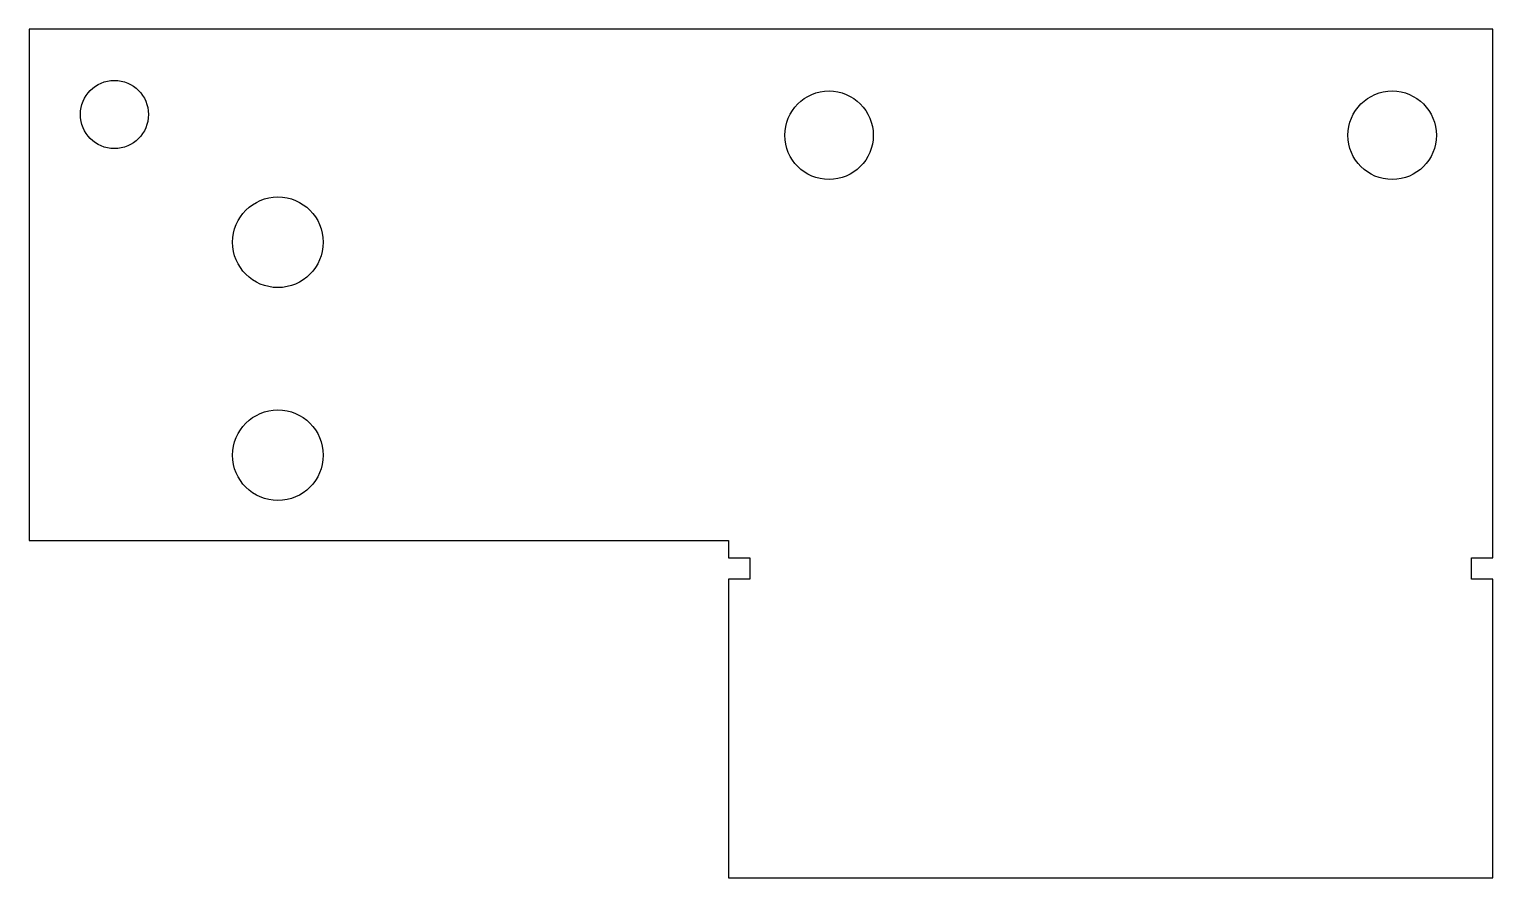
# Model space of a CAD drawing. Header units: inches. Extents: x 0 to 4.3, y -2.49 to 0.
import ezdxf

# ---------------------------------------------------------------- set-up
doc = ezdxf.new("R2010")
doc.units = ezdxf.units.IN
doc.header["$MEASUREMENT"] = 0

msp = doc.modelspace()

# ---------------------------------------------------------------- linework, layer by layer
msp.add_lwpolyline([(4.2345, -1.5512), (4.297, -1.5512), (4.297, 0), (0, 0), (0, -1.5), (2.053, -1.5), (2.053, -1.5512), (2.1155, -1.5512), (2.1155, -1.6137), (2.053, -1.6137), (2.053, -2.4899), (4.297, -2.4899), (4.297, -1.6137), (4.2345, -1.6137)], close=True)
for centre, radius in [((0.25, -0.25), 0.1), ((2.3483, -0.311), 0.1299), ((4.0018, -0.311), 0.1299), ((0.7301, -0.625), 0.133), ((0.7301, -1.25), 0.133)]:
    msp.add_circle(centre, radius)

doc.saveas('drawing.dxf')
